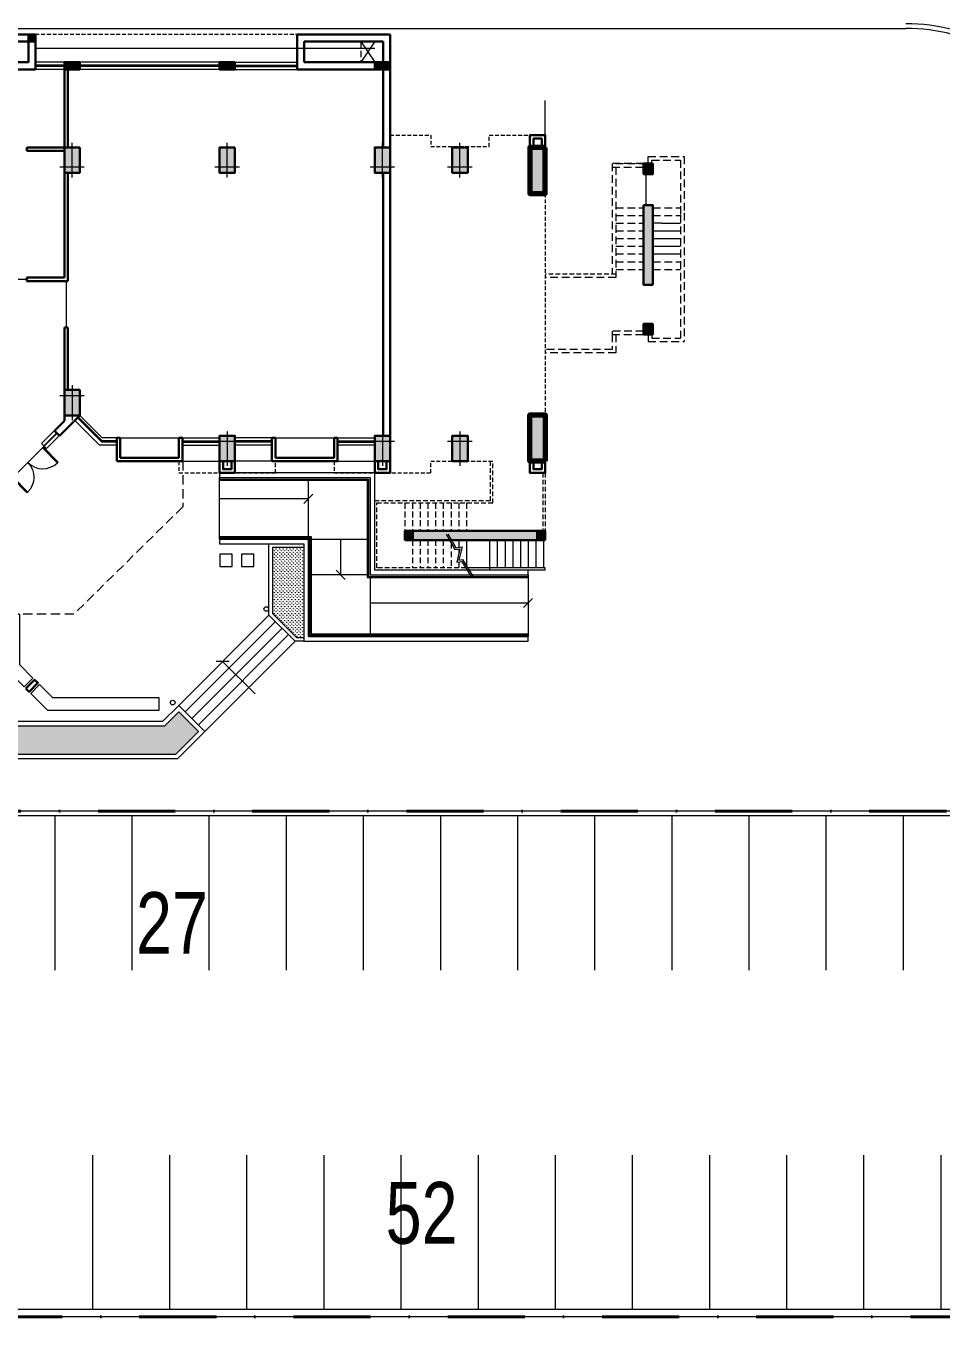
# Model space of a CAD drawing. Header units: inches. Extents: x 5542223 to 12533222, y 497239 to 5189502.
# Drawn here: x 6886889 to 6916582, y 1998467 to 2040612 of the extents above; entities that cross this region are included whole.
import ezdxf

# ---------------------------------------------------------------- set-up
doc = ezdxf.new("R2010")
doc.units = ezdxf.units.IN
doc.header["$MEASUREMENT"] = 0
for name, pattern in [('CENTER2', [1.125, 0.75, -0.125, 0.125, -0.125]), ('DASHDOT', [1, 0.5, -0.25, 0, -0.25]), ('HIDDEN', [0.375, 0.25, -0.125]), ('HIDDEN2', [0.1875, 0.125, -0.0625]), ('HIDDENX2', [0.75, 0.5, -0.25]), ('PHANTOM2', [1.25, 0.625, -0.125, 0.125, -0.125, 0.125, -0.125])]:
    doc.linetypes.add(name, pattern=pattern)
doc.layers.get('0').update_dxf_attribs({"color": 1})
for name, color, linetype, lineweight in [('Area_parking', 7, 'DASHDOT', 40), ('c_b', 253, 'Continuous', 15), ('CILL', 7, 'Continuous', 20), ('col', 7, 'Continuous', 30), ('DOOR', 7, 'Continuous', 9), ('ELE', 7, 'Continuous', 13), ('grid', 7, 'CENTER2', 9), ('hatch_col', 8, 'Continuous', 5), ('HosGreenHatch', 7, 'Continuous', 5), ('HosPlanter', 7, 'Continuous', 13), ('HosRamp', 7, 'Continuous', 13), ('HosSteps', 7, 'Continuous', 13), ('PARKING NO TXT', 7, 'Continuous', 9), ('PROJECTION', 7, 'HIDDEN', 18), ('railing', 253, 'Continuous', 15), ('RAILING_ABOVE', 7, 'HIDDENX2', 18), ('Road', 7, 'Continuous', 15), ('Road_center', 7, 'DASHDOT', 13), ('Road_CStone', 8, 'Continuous', 15), ('ROW', 7, 'PHANTOM2', 40), ('S_Parkingbays', 7, 'Continuous', 13), ('S_Stair_Projection', 7, 'HIDDEN2', 18), ('STAIR', 253, 'Continuous', 5), ('TEXT', 7, 'Continuous', 20), ('WALL', 7, 'Continuous', 30), ('wall_ele', 7, 'Continuous', 18), ('WIN', 7, 'Continuous', 20)]:
    doc.layers.add(name, color=color, linetype=linetype, lineweight=lineweight)
doc.styles.add('Parking_txt', font='arial.ttf', dxfattribs={"width": 0.75})
doc.styles.add('style1', font='ROMANS.SHX', dxfattribs={"width": 0.75, "height": 750})
doc.dimstyles.new('nuts', dxfattribs={"dimscale": 0, "dimtxt": 300, "dimasz": 250, "dimexe": 100, "dimexo": 50, "dimgap": 100, "dimtad": 1, "dimdec": 0, "dimzin": 0, "dimdsep": 46, "dimtxsty": 'style1', "dimblk": 'OBLIQUE', "dimcen": 250, "dimdle": 100, "dimclrd": 256, "dimclre": 256, "dimclrt": 256, "dimadec": 0, "dimazin": 0, "dimtfac": 1, "dimtdec": 0, "dimtmove": 2, "dimatfit": 3, "dimldrblk": 'OBLIQUE', "dimfxl": 1, "dimlwd": -1, "dimlwe": -1, "dimarcsym": 0})

# ---------------------------------------------------------------- blocks, each defined once
blk = doc.blocks.new('BHOSEDGESTAIR')
at = {"layer": 'hatch_col', "ltscale": 1000}
for points in [[(4200, -4480), (4500, -4480), (4500, -4825), (4200, -4825)], [(4200, -9675), (4500, -9675), (4500, -10020), (4200, -10020)]]:
    blk.add_hatch(color=256, dxfattribs=at).paths.add_polyline_path(points)
h = blk.add_hatch(color=256, dxfattribs=at)
h.paths.add_polyline_path([(4350, -6325), (4500, -6325), (4500, -8675), (4350, -8675)])
h.paths.add_polyline_path([(4350, -8675), (4200, -8675), (4200, -6325), (4350, -6325)])
h.paths.add_polyline_path([(4500, -6325), (4350, -6325), (4350, -6095), (4500, -6095)])
h.paths.add_polyline_path([(4200, -6095), (4350, -6095), (4350, -6325), (4200, -6325)])
at = {"layer": 'ELE', "ltscale": 0.1}
blk.add_line((4270, -9675), (4270, -8675), dxfattribs=at)
at = {"layer": 'railing', "ltscale": 3}
for p, q in [((4500, -7090), (5400, -7090)), ((4500, -7340), (5400, -7340)), ((4493, -7840), (5400, -7840)), ((4500, -7590), (5400, -7590)), ((4792, -8090), (5400, -8090))]:
    blk.add_line(p, q, dxfattribs=at)
at = {"layer": 'RAILING_ABOVE', "lineweight": 15, "ltscale": 500}
for p, q in [((3300, -3885), (1020, -3885)), ((3185, -4000), (1020, -4000)), ((3185, -4480), (3185, -4000)), ((3300, -4480), (3300, -3885)), ((4350, -4480), (4350, -4250)), ((4350, -4250), (5515, -4250)), ((4465, -4365), (5400, -4365)), ((4465, -4480), (4465, -4365)), ((5400, -8356), (5400, -4365)), ((5515, -8426), (5515, -4250)), ((3300, -6325), (1020, -6325)), ((3185, -10020), (3185, -6440)), ((3300, -6440), (3300, -6325)), ((3300, -9905), (3300, -6440)), ((3300, -6590), (4200, -6590)), ((4500, -6590), (5400, -6590)), ((3300, -6840), (4200, -6840)), ((3300, -7090), (4200, -7090)), ((4500, -6840), (5400, -6840)), ((3300, -7340), (4200, -7340)), ((3300, -7590), (4200, -7590)), ((3300, -7840), (4200, -7840)), ((3300, -8090), (4200, -8090)), ((3300, -8340), (4200, -8340)), ((4798, -8090), (4500, -8090)), ((4500, -8340), (5400, -8340)), ((5400, -10135), (5400, -8356)), ((5515, -10250), (5515, -8426)), ((3300, -8590), (4200, -8590)), ((4500, -8590), (5407, -8590)), ((3300, -10020), (4200, -10020)), ((4350, -10020), (4350, -10250)), ((4465, -10020), (4465, -10135)), ((4350, -10250), (5515, -10250)), ((4465, -10135), (5400, -10135))]:
    blk.add_line(p, q, dxfattribs=at)
at = {"layer": 'RAILING_ABOVE', "lineweight": 15, "ltscale": 300}
blk.add_line((3300, -6440), (1020, -6440), dxfattribs=at)
at = {"layer": 'RAILING_ABOVE', "lineweight": 15, "ltscale": 500}
for points in [[(4200, -4595), (3185, -4595), (3185, -4480), (4200, -4480)], [(4200, -10020), (3185, -10020), (3185, -9905), (4200, -9905)]]:
    blk.add_lwpolyline(points, close=True, dxfattribs=at)
at = {"layer": 'WALL', "ltscale": 25}
for points in [[(4200, -4480), (4500, -4480), (4500, -4825), (4200, -4825)], [(4200, -9675), (4500, -9675), (4500, -10020), (4200, -10020)]]:
    blk.add_lwpolyline(points, close=True, dxfattribs=at)
at = {"layer": 'WALL', "ltscale": 1000}
blk.add_lwpolyline([(4200, -8675), (4200, -6095), (4500, -6095), (4500, -8675), (4200, -8675)], close=True, dxfattribs=at)
blk = doc.blocks.new('colum')
at = {"layer": 'hatch_col'}
blk.add_hatch(color=256, dxfattribs=at).paths.add_polyline_path([(250, 185), (-250, 185), (-250, -640), (250, -640)])
at = {"layer": 'col'}
blk.add_lwpolyline([(-250, -640), (250, -640), (250, 185), (-250, 185)], close=True, dxfattribs=at)
at = {"layer": 'grid'}
for p, q in [((-400, 0), (400, 0)), ((0, 335), (0, -790))]:
    blk.add_line(p, q, dxfattribs=at)
blk = doc.blocks.new('door-left')
at = {"layer": 'DOOR'}
blk.add_lwpolyline([(-0.402, 0.85), (-0.444, 0.85), (-0.444, 0), (-0.402, 0)], close=True, dxfattribs=at)
blk.add_arc((-0.406, 0), 0.85, 0, 90, dxfattribs=at)
blk = doc.blocks.new('B.HosEdge')
at = {"layer": 'hatch_col'}
for points in [[(-8875, 670), (-9105, 670), (-9105, 900), (-8875, 900)], [(-20100, -230), (-20100, 0), (-20600, 0), (-20600, -230)], [(-15070, -230), (-15070, 0), (-15570, 0), (-15570, -230)], [(-10040, -230), (-10040, 0), (-10540, 0), (-10540, -230)]]:
    blk.add_hatch(color=256, dxfattribs=at).paths.add_polyline_path(points)
at = {"layer": 'hatch_col', "ltscale": 1000}
for points in [[(-25130, -2755), (-25630, -2755), (-25630, -4255), (-25130, -4255)], [(-25130, -11425), (-25630, -11425), (-25630, -12925), (-25130, -12925)], [(-25330, -15175), (-25330, -15475), (-25630, -15475), (-25630, -15175)], [(-21375, -15475), (-21375, -15175), (-21075, -15175), (-21075, -15475)]]:
    blk.add_hatch(color=256, dxfattribs=at).paths.add_polyline_path(points)
h = blk.add_hatch(color=256, dxfattribs=at)
h.paths.add_polyline_path([(-25330, -15475), (-25330, -15175), (-22865, -15175), (-22865, -15475)])
h.paths.add_polyline_path([(-22865, -15475), (-22865, -15175), (-21375, -15175), (-21375, -15475)])
at = {"layer": 'c_b', "ltscale": 3}
for p, q in [((-16885, -12170), (-18785, -12170)), ((-11855, -12170), (-13755, -12170))]:
    blk.add_line(p, q, dxfattribs=at)
at = {"layer": 'CILL', "ltscale": 50}
for p, q in [((-9877, -12102), (-9465, -12514)), ((-9713, -11940), (-9303, -12351)), ((-9465, -12514), (-9303, -12351))]:
    blk.add_line(p, q, dxfattribs=at)
at = {"layer": 'col'}
for points in [[(-9105, 900), (-8875, 900), (-8875, 670), (-9105, 670)], [(-20100, 0), (-20100, -230), (-20600, -230), (-20600, 0)], [(-15070, 0), (-15070, -230), (-15570, -230), (-15570, 0)], [(-10040, 0), (-10040, -230), (-10540, -230), (-10540, 0)]]:
    blk.add_lwpolyline(points, close=True, dxfattribs=at)
for points in [[(-25630, -2755), (-25630, -2355), (-25130, -2355), (-25130, -2755)], [(-25515, -2755), (-25515, -2470), (-25245, -2470), (-25245, -2755)]]:
    blk.add_lwpolyline(points, dxfattribs=at)
at = {"layer": 'col', "color": 0, "lineweight": 70, "ltscale": 0.1}
for points in [[(-25630, -2755), (-25130, -2755), (-25130, -4255), (-25630, -4255)], [(-25630, -12925), (-25130, -12925), (-25130, -11425), (-25630, -11425)]]:
    blk.add_lwpolyline(points, close=True, dxfattribs=at)
at = {"layer": 'DOOR'}
for p, q in [((-10097, -7090), (-10097, -8590)), ((-8825, -7033), (-7825, -7033))]:
    blk.add_line(p, q, dxfattribs=at)
at = {"layer": 'DOOR', "ltscale": 50}
for p, q in [((-9391, -12439), (-8857, -12966)), ((-8857, -12966), (-8323, -13493))]:
    blk.add_line(p, q, dxfattribs=at)
at = {"layer": 'ELE', "linetype": 'HIDDENX2', "ltscale": 400}
blk.add_line((-19650, 670), (-19650, 0), dxfattribs=at)
at = {"layer": 'PROJECTION', "ltscale": 500}
for q in [(-25630, -2355), (-25630, -12925)]:
    blk.add_line((-25630, -2755), q, dxfattribs=at)
for points in [[(-20100, 900), (-8025, 900)], [(-20600, -2355), (-21915, -2355), (-21915, -2730), (-23815, -2730), (-23815, -2355), (-25630, -2355), (-25630, -2730)], [(-13066, -12925), (-13066, -12925), (-13066, -12925), (-13755, -12925), (-13755, -13300), (-16885, -13300), (-16885, -12925), (-18785, -12925), (-18785, -13300), (-21915, -13300), (-21915, -12925), (-23815, -12925), (-23815, -12925), (-23815, -12925), (-23815, -12925)]]:
    blk.add_lwpolyline(points, dxfattribs=at)
at = {"layer": 'PROJECTION', "ltscale": 1200}
blk.add_lwpolyline([(-13876, -12925), (-13876, -14401), (-10353, -17877), (-7825, -17877)], dxfattribs=at)
at = {"layer": 'railing', "ltscale": 400}
for p, q in [((-19650, 670), (-20100, 0)), ((-20100, 670), (-19650, 0))]:
    blk.add_line(p, q, dxfattribs=at)
at = {"layer": 'railing', "ltscale": 50}
for p, q in [((-23825, -16375), (-23825, -16450)), ((-23075, -16413), (-23075, -16450))]:
    blk.add_line(p, q, dxfattribs=at)
for points in [[(-25630, -16375), (-23110, -16375)], [(-25630, -16450), (-25630, -16375)], [(-25630, -16450), (-23156, -16450)]]:
    blk.add_lwpolyline(points, dxfattribs=at)
at = {"layer": 'RAILING_ABOVE', "ltscale": 300}
for p, q in [((-25630, -12850), (-25630, -15175)), ((-23815, -12925), (-23930, -12925)), ((-25555, -13300), (-25555, -15175))]:
    blk.add_line(p, q, dxfattribs=at)
for points in [[(-23052, -16375), (-20175, -16375), (-20175, -14275), (-23930, -14275), (-23930, -12925)], [(-23052, -16450), (-20100, -16450), (-20100, -14200), (-23855, -14200), (-23855, -12925)]]:
    blk.add_lwpolyline(points, dxfattribs=at)
at = {"layer": 'S_Stair_Projection', "lineweight": 20, "ltscale": 1500}
for p, q in [((-23075, -14275), (-23075, -15175)), ((-22825, -14275), (-22825, -15175)), ((-22575, -14275), (-22575, -15175)), ((-22325, -14275), (-22325, -15175)), ((-22075, -14275), (-22075, -15175)), ((-21825, -14275), (-21825, -15175)), ((-21575, -14275), (-21575, -15175)), ((-21325, -14275), (-21325, -15175)), ((-21075, -14275), (-21075, -15175)), ((-22575, -15563), (-22575, -16375)), ((-22325, -15475), (-22325, -16375)), ((-22075, -15475), (-22075, -16375)), ((-21825, -15475), (-21825, -16375)), ((-21575, -15475), (-21575, -16375)), ((-21325, -15475), (-21325, -16375)), ((-22825, -15767), (-22825, -15928)), ((-22825, -16181), (-22825, -16375))]:
    blk.add_line(p, q, dxfattribs=at)
at = {"layer": 'STAIR', "ltscale": 50}
for p, q in [((-25575, -15475), (-25575, -16375)), ((-25325, -15475), (-25325, -16375)), ((-25075, -15475), (-25075, -16375)), ((-24825, -15475), (-24825, -16375)), ((-24575, -15475), (-24575, -16375)), ((-24325, -15475), (-24325, -16375)), ((-24075, -15475), (-24075, -16375)), ((-23825, -15475), (-23825, -16375)), ((-23075, -15475), (-23075, -16317)), ((-22825, -15475), (-22825, -15716))]:
    blk.add_line(p, q, dxfattribs=at)
at = {"layer": 'STAIR'}
for points in [[(-22471, -15286), (-22728, -15731), (-22931, -15700), (-22829, -16130), (-22950, -16111), (-23278, -16651)], [(-22415, -15286), (-22703, -15786), (-22864, -15761), (-22763, -16191), (-22924, -16166), (-23220, -16651)]]:
    blk.add_lwpolyline(points, dxfattribs=at)
at = {"layer": 'WALL', "ltscale": 0.1}
for p, q in [((-20600, 900), (-17585, 900)), ((-20600, -230), (-20600, 900)), ((-17585, 900), (-17585, -230)), ((-17815, 670), (-20370, 670)), ((-20370, 0), (-20370, 670)), ((-17815, 670), (-17815, 0)), ((-17815, 0), (-20370, 0)), ((-20600, -2756), (-20600, -230)), ((-17585, -230), (-20100, -230)), ((-9105, -230), (-7755, -230)), ((-8825, -2755), (-8825, -2870)), ((-8825, -6975), (-8825, -7090)), ((-10155, -8590), (-10040, -8590))]:
    blk.add_line(p, q, dxfattribs=at)
at = {"layer": 'WALL'}
for p, q in [((-10040, -2755), (-10040, -230)), ((-10040, -2755), (-8825, -2755)), ((-10040, -2870), (-8825, -2870)), ((-10155, -3580), (-10155, -7090)), ((-10040, -3580), (-10040, -6975)), ((-8825, -7090), (-10155, -7090)), ((-10040, -6975), (-8825, -6975)), ((-10155, -10614), (-10155, -8590)), ((-10040, -10614), (-10040, -8590)), ((-10540, -11439), (-9884, -12095)), ((-10040, -11439), (-10040, -11614)), ((-10040, -11614), (-9721, -11933)), ((-9721, -11933), (-9884, -12095))]:
    blk.add_line(p, q, dxfattribs=at)
at = {"layer": 'WALL', "ltscale": 4}
for p, q in [((-18900, -12170), (-18785, -12170)), ((-18900, -12925), (-18900, -12170)), ((-18785, -12810), (-18785, -12170)), ((-16770, -12170), (-16885, -12170)), ((-16885, -12810), (-16885, -12170)), ((-16770, -12925), (-16770, -12170)), ((-13870, -12170), (-13755, -12170)), ((-13870, -12925), (-13870, -12170)), ((-13755, -12810), (-13755, -12170)), ((-11855, -12810), (-11855, -12170)), ((-11740, -12170), (-11855, -12170)), ((-11740, -12925), (-11740, -12170)), ((-18900, -12925), (-16770, -12925)), ((-18785, -12810), (-16885, -12810)), ((-11740, -12925), (-13870, -12925)), ((-11855, -12810), (-13755, -12810))]:
    blk.add_line(p, q, dxfattribs=at)
at = {"layer": 'WALL', "ltscale": 50}
for p, q in [((-25630, -15175), (-21075, -15175)), ((-25630, -15475), (-25630, -15175)), ((-25630, -15475), (-21075, -15475)), ((-21075, -15175), (-21075, -15475))]:
    blk.add_line(p, q, dxfattribs=at)
at = {"layer": 'WALL', "ltscale": 0.1}
for points in [[(-9105, -230), (-9105, 900), (-6090, 900)], [(-7525, -2755), (-7525, 0), (-8875, 0), (-8875, 670), (-6320, 670), (-6320, 0)], [(-20370, -2756), (-20370, -230), (-20100, -230)], [(-20600, -3580), (-20600, -12100)], [(-20370, -3579), (-20370, -12100)], [(-25630, -12925), (-25630, -13300), (-25130, -13300), (-25130, -12925)], [(-25515, -12925), (-25515, -13185), (-25245, -13185), (-25245, -12925)], [(-20600, -12925), (-20600, -13300), (-20100, -13300), (-20100, -12925)], [(-20485, -12925), (-20485, -13185), (-20215, -13185), (-20215, -12925)], [(-15570, -12916), (-15570, -13300), (-15070, -13300), (-15070, -12916)], [(-15455, -12916), (-15455, -13185), (-15185, -13185), (-15185, -12916)]]:
    blk.add_lwpolyline(points, dxfattribs=at)
at = {"layer": 'WALL'}
blk.add_lwpolyline([(-10540, -230), (-10155, -230), (-10155, -2755)], dxfattribs=at)
at = {"layer": 'wall_ele', "ltscale": 4}
for p, q in [((-18900, -12925), (-20100, -12925)), ((-16770, -12925), (-15570, -12925)), ((-13870, -12925), (-15070, -12925))]:
    blk.add_line(p, q, dxfattribs=at)
at = {"layer": 'WIN', "ltscale": 0.1}
for p, q in [((-20100, 450), (-9105, 450)), ((-15570, 0), (-17585, 0)), ((-15070, 0), (-10540, 0)), ((-15570, -95), (-17585, -95)), ((-15570, -135), (-17585, -135)), ((-15570, -230), (-17585, -230)), ((-15070, -95), (-10540, -95)), ((-15070, -135), (-10540, -135)), ((-15070, -230), (-10540, -230)), ((-10040, 0), (-9105, 0)), ((-10040, -95), (-9105, -95)), ((-10040, -135), (-9105, -135)), ((-10040, -230), (-9105, -230)), ((-10540, -11439), (-11271, -12170)), ((-10492, -11486), (-11271, -12265)), ((-10464, -11515), (-11254, -12305)), ((-10377, -11602), (-11176, -12400)), ((-18900, -12170), (-20100, -12170)), ((-16770, -12170), (-15570, -12170)), ((-13870, -12170), (-15070, -12170)), ((-11740, -12170), (-11271, -12170)), ((-9391, -12439), (-9802, -12028)), ((-9377, -12425), (-9788, -12014)), ((-18900, -12265), (-20100, -12265)), ((-18900, -12305), (-20100, -12305)), ((-20100, -12400), (-18900, -12400)), ((-16770, -12265), (-15570, -12265)), ((-16770, -12305), (-15570, -12305)), ((-16770, -12400), (-15570, -12400)), ((-13870, -12265), (-15070, -12265)), ((-13870, -12305), (-15070, -12305)), ((-13870, -12400), (-15070, -12400)), ((-11740, -12265), (-11271, -12265)), ((-11740, -12305), (-11254, -12305)), ((-11740, -12400), (-11176, -12400))]:
    blk.add_line(p, q, dxfattribs=at)
at = {"layer": 'col', "ltscale": 750, "xscale": -1, "rotation": 180}
for p in [(-22865, -3395), (-22865, -3395), (-20350, -3395), (-15320, -3395), (-10290, -3395)]:
    blk.add_blockref('colum', p, dxfattribs=at)
at = {"layer": 'col', "ltscale": 750}
for p in [(-10290, -10799), (-22865, -12285), (-22865, -12285), (-20350, -12285), (-15320, -12285)]:
    blk.add_blockref('colum', p, dxfattribs=at)
at = {"layer": 'DOOR', "ltscale": 50, "zscale": 796.8750000343788, "rotation": 135.3791713832644}
for p, xscale, yscale in [((-9109, -12717), -796.8750000351789, 796.8750000344583), ((-8605, -13215), 796.8750000351791, 796.875000034459)]:
    blk.add_blockref('door-left', p, dxfattribs=dict(at, xscale=xscale, yscale=yscale))
blk = doc.blocks.new('HosEnt')
at = {"layer": 'HosGreenHatch'}
h = blk.add_hatch(dxfattribs=at)
h.set_pattern_fill('GRASS', color=256, scale=80, style=0)
h.set_pattern_definition([(90, (-2327030.06, -549523.087), (-56.5685425, 56.5685425), [15, -98.137085]), (45, (-2327030.06, -549523.09), (-56.5685425, 56.5685425), [15, -65]), (135, (-2327030.06, -549523.09), (-56.5685425, -56.5685425), [15, -65])])
h.paths.add_polyline_path([(9975, 6843), (8963, 6843), (8963, 4701), (9740, 3923), (9975, 3923)])
at = {"layer": 'HosGreenHatch', "ltscale": 0.1}
h = blk.add_hatch(dxfattribs=at)
h.set_pattern_fill('GRASS', color=256, scale=80, style=0)
h.set_pattern_definition([(270, (5557177.835, -2072128.13), (56.5685425, -56.5685425), [15, -98.137085]), (225, (5557177.835, -2072128.13), (56.5685425, -56.5685425), [15, -65]), (315, (5557177.835, -2072128.13), (56.5685425, 56.5685425), [15, -65])])
h.paths.add_polyline_path([(150, 150), (5830, 150), (6559, 879), (5922, 1515), (5457, 1050), (150, 1050)])
at = {"ltscale": 0.1}
for p, q in [((7245, 7108), (7245, 9108)), ((10125, 7198), (10125, 9018)), ((10125, 7108), (10125, 7158)), ((10125, 7108), (10175, 7108)), ((10215, 7108), (12035, 7108)), ((10175, 5954), (10125, 5954)), ((12035, 5954), (10215, 5954)), ((17245, 5954), (17245, 3954)), ((12125, 5864), (12125, 4044)), ((1358, 2452), (1075, 2169))]:
    blk.add_line(p, q, dxfattribs=at)
at = {"color": 8, "ltscale": 0.1}
for points in [[(7245, 9058), (12075, 9058), (12075, 5904), (17245, 5904)], [(7245, 9018), (12035, 9018), (12035, 5864), (17245, 5864)], [(7245, 7198), (10215, 7198), (10215, 4044), (17245, 4044)], [(7245, 7158), (10175, 7158), (10175, 4004), (17245, 4004)]]:
    blk.add_lwpolyline(points, dxfattribs=at)
at = {"color": 3, "ltscale": 0.1}
blk.add_lwpolyline([(7245, 7108), (10125, 7108), (10125, 3954), (17245, 3954)], dxfattribs=at)
at = {"ltscale": 0.1}
for points in [[(7657, 6622), (7257, 6622), (7257, 6222), (7657, 6222)], [(8357, 6622), (7957, 6622), (7957, 6222), (8357, 6222)], [(5289, 1571), (5289, 1971), (1839, 1971), (1411, 2399), (1128, 2116), (1673, 1571)]]:
    blk.add_lwpolyline(points, close=True, dxfattribs=at)
blk.add_lwpolyline([(371, 4672), (371, 2874), (916, 2329), (1199, 2611), (771, 3039), (771, 4672), (371, 4672)], dxfattribs=at)
at = {"color": 5, "ltscale": 0.1}
for centre in [(8760, 4848), (5728, 1816)]:
    blk.add_circle(centre, 75, dxfattribs=at)
at = {"layer": 'HosPlanter', "ltscale": 0.1}
blk.add_lwpolyline([(9975, 6843), (8963, 6843), (8963, 4701), (9740, 3923), (9975, 3923), (9975, 3804), (9697, 3804), (8848, 4653), (8848, 6954)], dxfattribs=at)
for points in [[(0, 0), (5892, 0), (6771, 879), (5922, 1727), (5395, 1200), (0, 1200)], [(150, 150), (5830, 150), (6559, 879), (5922, 1515), (5457, 1050), (150, 1050)]]:
    blk.add_lwpolyline(points, close=True, dxfattribs=at)
at = {"layer": 'HosRamp'}
blk.add_lwpolyline([(17245, 6104), (12275, 6104), (12275, 9258), (7245, 9258), (7245, 9108), (12125, 9108), (12125, 5954), (17245, 5954), (17245, 6104)], dxfattribs=at)
at = {"layer": 'HosRamp', "ltscale": 0.1}
blk.add_lwpolyline([(17245, 3954), (10125, 3954), (10125, 7108), (7245, 7108), (7245, 6958), (9975, 6958), (9975, 3804), (17245, 3804), (17245, 3954)], dxfattribs=at)
at = {"layer": 'HosSteps', "ltscale": 0.1}
for p, q in [((8848, 4653), (5922, 1727)), ((9060, 4441), (6135, 1515)), ((9272, 4229), (6347, 1303)), ((9485, 4017), (6559, 1091)), ((9697, 3804), (6771, 879))]:
    blk.add_line(p, q, dxfattribs=at)
at = {"layer": 'WALL', "ltscale": 0.1}
blk.add_line((1252, 2558), (969, 2275), dxfattribs=at)
blk.add_lwpolyline([(969, 2275), (1075, 2169), (1358, 2452), (1252, 2558)], close=True, dxfattribs=at)
blk.add_leader([(17245, 5042), (12125, 5042)], dimstyle='nuts', override={"dimscale": 100, "dimasz": 3, "dimtad": 0})
at = {"layer": 'TEXT'}
for points in [[(10125, 8419), (7245, 8419)], [(11173, 5954), (11173, 7108)], [(7344, 3149), (8396, 2098)]]:
    blk.add_leader(points, dimstyle='nuts', override={"dimscale": 100, "dimasz": 3, "dimtad": 0}, dxfattribs=at)

msp = doc.modelspace()

# ---------------------------------------------------------------- linework, layer by layer
msp.add_circle((6864263.374, 1819279.277), 1322040.52)
at = {"layer": 'Area_parking', "ltscale": 5000}
msp.add_lwpolyline([(6799222.139, 2015177.789), (6928062.139, 2015177.789), (6928062.139, 1998797.789), (6799222.139, 1998797.789)], close=True, dxfattribs=at)
at = {"layer": 'Road'}
for p, q in [((6903722.129, 2037081.199), (6903722.129, 2038202.424)), ((6928062.139, 2015177.789), (6867832.139, 2015177.789)), ((6927832.139, 2015027.789), (6867832.139, 2015027.789)), ((6927832.139, 1999027.789), (6799452.139, 1999027.789)), ((6928062.139, 1998797.789), (6799222.139, 1998797.789))]:
    msp.add_line(p, q, dxfattribs=at)
at = {"layer": 'Road', "ltscale": 6000}
msp.add_arc((6915405.104, 2034687.199), 6000, 30.8766883, 90, dxfattribs=at)
at = {"layer": 'Road_center', "ltscale": 6000}
msp.add_arc((6985247.133, 2076448.206), 72000, 180, 225, dxfattribs=at)
at = {"layer": 'Road_CStone', "ltscale": 6000}
msp.add_line((6878092.133, 2040537.199), (6915405.104, 2040537.199), dxfattribs=at)
msp.add_arc((6915405.104, 2034687.199), 5850, 30.8766883, 90, dxfattribs=at)
at = {"layer": 'ROW', "ltscale": 7500}
msp.add_arc((6985247.133, 2076448.206), 77025, 180, 225, dxfattribs=at)
at = {"layer": 'S_Parkingbays', "ltscale": 6000}
for p, q in [((6887832.139, 2010027.789), (6887832.139, 2015027.789)), ((6890332.139, 2010027.789), (6890332.139, 2015027.789)), ((6892832.139, 2010027.789), (6892832.139, 2015027.789)), ((6895332.139, 2010027.789), (6895332.139, 2015027.789)), ((6897832.139, 2010027.789), (6897832.139, 2015027.789)), ((6900332.139, 2010027.789), (6900332.139, 2015027.789)), ((6902832.139, 2010027.789), (6902832.139, 2015027.789)), ((6905332.139, 2010027.789), (6905332.139, 2015027.789)), ((6907832.139, 2010027.789), (6907832.139, 2015027.789)), ((6910332.139, 2010027.789), (6910332.139, 2015027.789)), ((6912832.139, 2010027.789), (6912832.139, 2015027.789)), ((6915332.139, 2010027.789), (6915332.139, 2015027.789)), ((6889042.133, 2004027.789), (6889042.133, 1999027.789)), ((6891542.133, 2004027.789), (6891542.133, 1999027.789)), ((6894042.133, 2004027.789), (6894042.133, 1999027.789)), ((6896542.133, 2004027.789), (6896542.133, 1999027.789)), ((6899042.133, 2004027.789), (6899042.133, 1999027.789)), ((6901542.133, 2004027.789), (6901542.133, 1999027.789)), ((6904042.133, 2004027.789), (6904042.133, 1999027.789)), ((6906542.133, 2004027.789), (6906542.133, 1999027.789)), ((6909042.133, 2004027.789), (6909042.133, 1999027.789)), ((6911542.133, 2004027.789), (6911542.133, 1999027.789)), ((6914042.133, 2004027.789), (6914042.133, 1999027.789)), ((6916542.133, 2004027.789), (6916542.133, 1999027.789))]:
    msp.add_line(p, q, dxfattribs=at)

# ---------------------------------------------------------------- block references
at = {"layer": 'col', "xscale": -1}
msp.add_blockref('B.HosEdge', (6878092.129, 2039436.199), dxfattribs=at)
at = {"layer": 'col', "xscale": -1, "rotation": 180}
msp.add_blockref('BHOSEDGESTAIR', (6902707.133, 2026136.742), dxfattribs=at)
at = {"layer": 'HosRamp'}
msp.add_blockref('HosEnt', (6885917.129, 2016877.789), dxfattribs=at)

# ---------------------------------------------------------------- texts
at = {"layer": 'PARKING NO TXT', "style": 'Parking_txt', "width": 0.75}
for s, p in [('27', (6890455.15, 2010555.675)), ('52', (6898547.68, 2001164.451))]:
    msp.add_text(s, height=2000, dxfattribs=at).set_placement(p)

doc.saveas('drawing.dxf')
